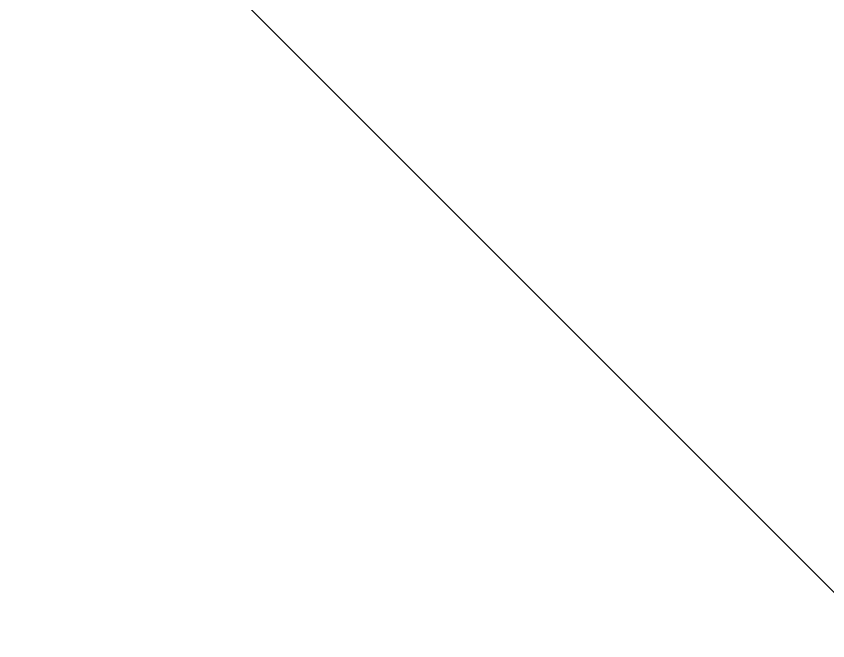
# Model space of a CAD drawing. Header units: metres. Extents: x 47789.1 to 47883.2, y 23415.6 to 23469.2.
# Drawn here: x 47835.205603 to 47835.210427, y 23455.053072 to 23455.056782 of the extents above; entities that cross this region are included whole.
import ezdxf

# ---------------------------------------------------------------- set-up
doc = ezdxf.new("R2010")
doc.units = ezdxf.units.M
doc.header["$LTSCALE"] = 0.25
for name, color, linetype in [('0 @ 0.05', 7, 'Continuous'), ('0 @ 0.1', 7, 'Continuous'), ('0 @ 1', 7, 'Continuous'), ('SIMB_01', 1, 'Continuous'), ('SIMB_TXT', 1, 'Continuous')]:
    doc.layers.add(name, color=color, linetype=linetype)
doc.styles.add('SIMB', font='arial.ttf')

# ---------------------------------------------------------------- blocks, each defined once
blk = doc.blocks.new('*U220')
at = {"layer": 'SIMB_01'}
blk.add_lwpolyline([(-1.5625, 1.5625), (0, 0), (1.5625, 1.5625), (-1.5625, 1.5625)], dxfattribs=at)
at = {"layer": 'SIMB_TXT', "style": 'SIMB'}
blk.add_attdef('00,00', (2.2989061, 7.1027869), '', height=2, dxfattribs=at)
blk = doc.blocks.new('*U352')
at = {"layer": '0 @ 0.05', "xscale": 0.05, "yscale": 0.05, "zscale": 0.05}
blk.add_blockref('*U220', (47835.2138227, 23455.05), dxfattribs=at)
at = {"layer": '0 @ 0.1', "xscale": 0.1, "yscale": 0.1, "zscale": 0.1}
blk.add_blockref('*U220', (47835.2138227, 23455.05), dxfattribs=at)
at = {"layer": '0 @ 1'}
blk.add_blockref('*U220', (47835.2138227, 23455.05), dxfattribs=at)

msp = doc.modelspace()

# ---------------------------------------------------------------- block references
msp.add_blockref('*U352', (0, 0))

doc.saveas('drawing.dxf')
